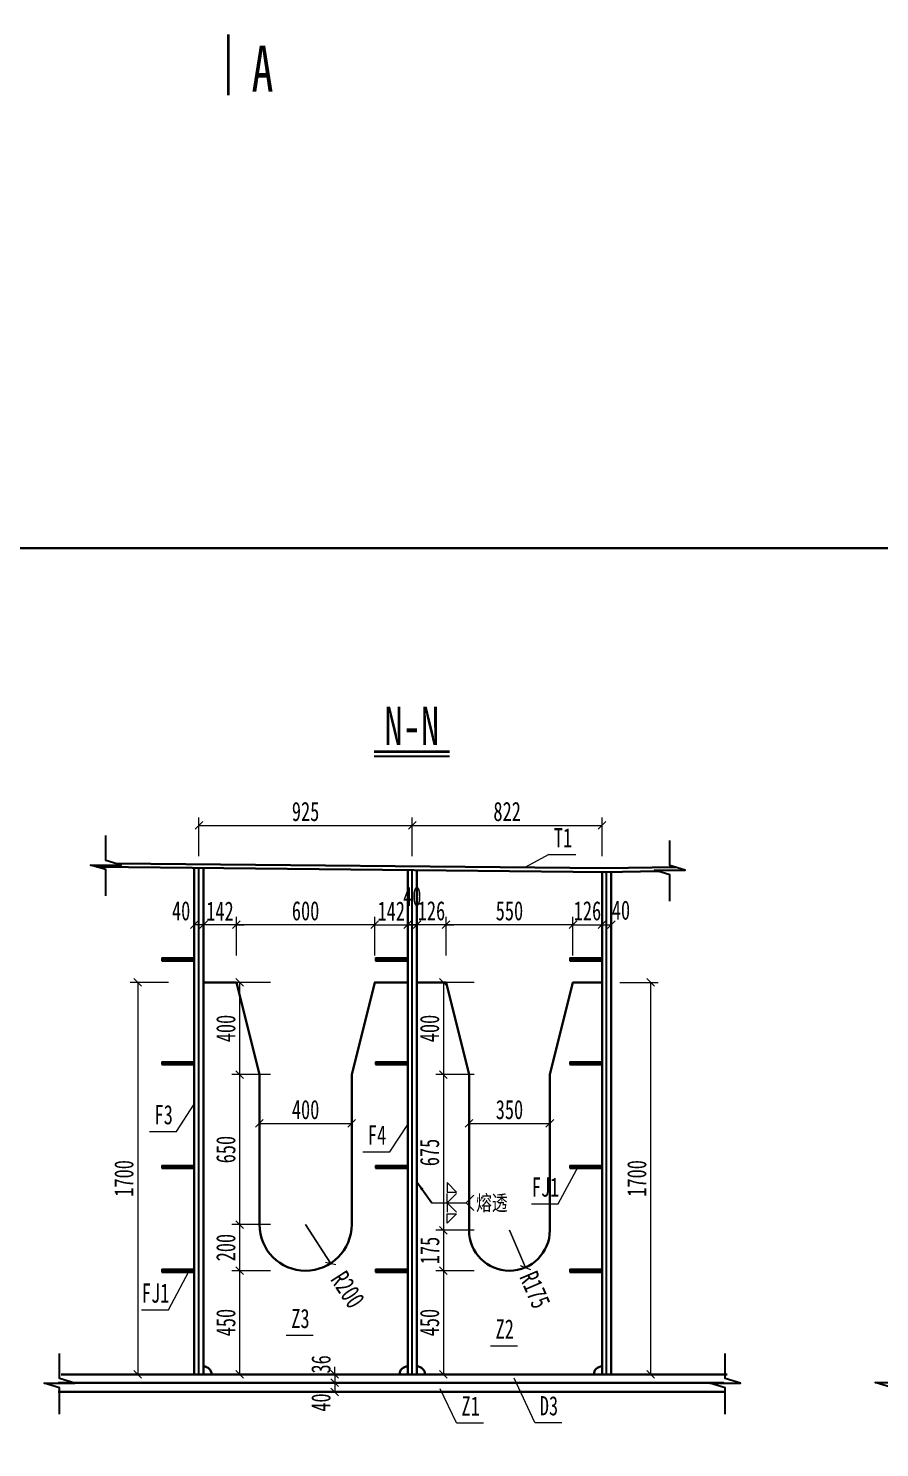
# Model space of a CAD drawing. Header units: millimetres. Extents: x -89049 to 410567, y -307459 to -100425.
# Drawn here: x 137763 to 141453, y -131571 to -125418 of the extents above; entities that cross this region are included whole.
import ezdxf
from ezdxf.enums import TextEntityAlignment as Align

# ---------------------------------------------------------------- set-up
doc = ezdxf.new("R2010")
doc.units = ezdxf.units.MM
doc.layers.get('Defpoints').update_dxf_attribs({"color": 8})
for name, color, linetype, lineweight in [('Dim', 4, 'Continuous', 15), ('文字', 7, 'Continuous', 15), ('标注线及字体', 2, 'Continuous', 15), ('桥 构造粗实', 1, 'Continuous', 30), ('粗线', 3, 'Continuous', 35), ('细实线', 4, 'Continuous', 15), ('钢板粗线', 1, 'Continuous', 25)]:
    doc.layers.add(name, color=color, linetype=linetype, lineweight=lineweight)
doc.layers.add('Text', color=4, linetype='Continuous')
doc.styles.add('111', font='', dxfattribs={"width": 0.7})
doc.styles.add('BM_Dim', font='', dxfattribs={"width": 0.85})
doc.styles.add('SMEDI', font='', dxfattribs={"width": 0.75})
doc.styles.get("Standard").update_dxf_attribs({"font": ''})
doc.styles.get('111').set_extended_font_data('仿宋_GB2312')
doc.styles.get('BM_Dim').set_extended_font_data('仿宋_GB2312')
doc.styles.get('SMEDI').set_extended_font_data('仿宋_GB2312')
doc.styles.get('Standard').set_extended_font_data('仿宋_GB2312')
doc.dimstyles.new('200', dxfattribs={"dimscale": 0, "dimtxt": 2.5, "dimasz": 1, "dimexe": 1, "dimexo": 1, "dimgap": 0.6, "dimtad": 1, "dimdec": 0, "dimdsep": 46, "dimtxsty": '111', "dimblk": 'OBLIQUE', "dimcen": 0, "dimclrd": 4, "dimclre": 4, "dimclrt": 4, "dimadec": 1, "dimazin": 2, "dimtfac": 1, "dimtdec": 0, "dimtix": 1, "dimtmove": 2, "dimatfit": 3, "dimfxl": 4, "dimfxlon": 1, "dimtolj": 1, "dimlwd": -1, "dimlwe": -1, "dimarcsym": 0})
doc.dimstyles.new('MSteel_1.0_1.0', dxfattribs={"dimtxt": 3, "dimasz": 1.2, "dimexe": 1, "dimexo": 1, "dimgap": 1, "dimtad": 3, "dimtoh": 1, "dimdec": 0, "dimzin": 0, "dimdsep": 46, "dimtxsty": 'Standard', "dimblk": 'ARCHTICK', "dimcen": 0.09, "dimclrd": 3, "dimclre": 3, "dimadec": 0, "dimazin": 0, "dimtfac": 1, "dimtdec": 4, "dimtofl": 0, "dimtmove": 0, "dimatfit": 3, "dimfxl": 1, "dimtolj": 1, "dimtzin": 0, "dimarcsym": 0})

# ---------------------------------------------------------------- blocks, each defined once
blk = doc.blocks.new('_Oblique')
at = {"color": 0, "linetype": 'ByBlock', "lineweight": -2}
blk.add_line((-0.5, -0.5), (0.5, 0.5), dxfattribs=at)
blk = doc.blocks.new('*D801')
at = {"layer": 'Defpoints', "color": 0, "transparency": 16777216}
for p in [(138654.8, -129553.9), (138237.2, -131253.9), (138760.4, -131253.9)]:
    blk.add_point(p, dxfattribs=at)
at = {"layer": '细实线', "color": 4, "transparency": 16777216}
for p, q in [((138370.5, -129553.9), (138203.9, -129553.9)), ((138237.2, -129553.9), (138237.2, -131253.9)), ((138370.5, -131253.9), (138203.9, -131253.9))]:
    blk.add_line(p, q, dxfattribs=at)
at = {"layer": '细实线', "color": 4, "transparency": 16777216, "xscale": 33.33333333333333, "yscale": 33.33333333333333, "zscale": 33.33333333333333}
for p, rotation in [((138237.2, -129553.9), 90), ((138237.2, -131253.9), 270)]:
    blk.add_blockref('_Oblique', p, dxfattribs=dict(at, rotation=rotation))
at = {"layer": '细实线', "color": 4, "transparency": 16777216, "insert": (138177.6, -130403.9), "char_height": 83.33, "attachment_point": 5, "rotation": 90, "style": '111'}
blk.add_mtext('\\A1;1700', dxfattribs=at)
blk = doc.blocks.new('*D803')
at = {"layer": 'Defpoints', "color": 0, "transparency": 16777216}
for p in [(139427.3, -128873), (138502.3, -129064.4), (139427.3, -129074)]:
    blk.add_point(p, dxfattribs=at)
at = {"layer": '细实线', "color": 4, "transparency": 16777216}
for p, q in [((138502.3, -129006.4), (138502.3, -128839.7)), ((139427.3, -129006.4), (139427.3, -128839.7)), ((138502.3, -128873), (139427.3, -128873))]:
    blk.add_line(p, q, dxfattribs=at)
at = {"layer": '细实线', "color": 4, "transparency": 16777216, "xscale": 33.33333333333333, "yscale": 33.33333333333333, "zscale": 33.33333333333333, "rotation": 180}
blk.add_blockref('_Oblique', (138502.3, -128873), dxfattribs=at)
at = {"layer": '细实线', "color": 4, "transparency": 16777216, "xscale": 33.33333333333333, "yscale": 33.33333333333333, "zscale": 33.33333333333333}
blk.add_blockref('_Oblique', (139427.3, -128873), dxfattribs=at)
at = {"layer": '细实线', "color": 4, "transparency": 16777216, "insert": (138964.8, -128813.4), "char_height": 83.33, "attachment_point": 5, "style": '111'}
blk.add_mtext('\\A1;925', dxfattribs=at)
blk = doc.blocks.new('*D804')
at = {"layer": 'Defpoints', "color": 0, "transparency": 16777216}
for p in [(140249.7, -128873), (139427.3, -129074), (140249.7, -129096.2)]:
    blk.add_point(p, dxfattribs=at)
at = {"layer": '细实线', "color": 4, "transparency": 16777216}
for p, q in [((139427.3, -129006.4), (139427.3, -128839.7)), ((140249.7, -129006.4), (140249.7, -128839.7)), ((139427.3, -128873), (140249.7, -128873))]:
    blk.add_line(p, q, dxfattribs=at)
at = {"layer": '细实线', "color": 4, "transparency": 16777216, "xscale": 33.33333333333333, "yscale": 33.33333333333333, "zscale": 33.33333333333333, "rotation": 180}
blk.add_blockref('_Oblique', (139427.3, -128873), dxfattribs=at)
at = {"layer": '细实线', "color": 4, "transparency": 16777216, "xscale": 33.33333333333333, "yscale": 33.33333333333333, "zscale": 33.33333333333333}
blk.add_blockref('_Oblique', (140249.7, -128873), dxfattribs=at)
at = {"layer": '细实线', "color": 4, "transparency": 16777216, "insert": (139838.5, -128813.4), "char_height": 83.33, "attachment_point": 5, "style": '111'}
blk.add_mtext('\\A1;822', dxfattribs=at)
blk = doc.blocks.new('*D807')
at = {"layer": 'Defpoints', "color": 0, "transparency": 16777216}
for p in [(138522.3, -129303.7), (138522.3, -129553.9), (138664.8, -129553.9)]:
    blk.add_point(p, dxfattribs=at)
at = {"layer": '细实线', "color": 4, "transparency": 16777216}
for p, q in [((138522.3, -129437), (138522.3, -129270.3)), ((138664.8, -129437), (138664.8, -129270.3)), ((138522.3, -129303.7), (138489, -129303.7)), ((138664.8, -129303.7), (138522.3, -129303.7)), ((138664.8, -129303.7), (138698.1, -129303.7))]:
    blk.add_line(p, q, dxfattribs=at)
at = {"layer": '细实线', "color": 4, "transparency": 16777216, "xscale": 33.33333333333333, "yscale": 33.33333333333333, "zscale": 33.33333333333333}
blk.add_blockref('_Oblique', (138522.3, -129303.7), dxfattribs=at)
at = {"layer": '细实线', "color": 4, "transparency": 16777216, "xscale": 33.33333333333333, "yscale": 33.33333333333333, "zscale": 33.33333333333333, "rotation": 180}
blk.add_blockref('_Oblique', (138664.8, -129303.7), dxfattribs=at)
at = {"layer": '细实线', "color": 4, "transparency": 16777216, "insert": (138593.6, -129244.9), "char_height": 83.33, "attachment_point": 5, "style": '111'}
blk.add_mtext('\\A1;142', dxfattribs=at)
blk = doc.blocks.new('*D808')
at = {"layer": 'Defpoints', "color": 0, "transparency": 16777216}
for p in [(138482.3, -129303.7), (138482.3, -129553.9), (138522.3, -129553.9)]:
    blk.add_point(p, dxfattribs=at)
at = {"layer": '细实线', "color": 4, "transparency": 16777216}
for p, q in [((138482.3, -129437), (138482.3, -129270.3)), ((138522.3, -129437), (138522.3, -129270.3)), ((138522.3, -129303.7), (138482.3, -129303.7))]:
    blk.add_line(p, q, dxfattribs=at)
at = {"layer": '细实线', "color": 4, "transparency": 16777216, "xscale": 33.33333333333333, "yscale": 33.33333333333333, "zscale": 33.33333333333333, "rotation": 180}
blk.add_blockref('_Oblique', (138482.3, -129303.7), dxfattribs=at)
at = {"layer": '细实线', "color": 4, "transparency": 16777216, "xscale": 33.33333333333333, "yscale": 33.33333333333333, "zscale": 33.33333333333333}
blk.add_blockref('_Oblique', (138522.3, -129303.7), dxfattribs=at)
at = {"layer": '细实线', "color": 4, "transparency": 16777216, "insert": (138425.3, -129244), "char_height": 83.33, "attachment_point": 5, "style": '111'}
blk.add_mtext('\\A1;40', dxfattribs=at)
blk = doc.blocks.new('*D809')
at = {"layer": 'Defpoints', "color": 0, "transparency": 16777216}
for p in [(138664.8, -129303.7), (138664.8, -129553.9), (139264.8, -129553.9)]:
    blk.add_point(p, dxfattribs=at)
at = {"layer": '细实线', "color": 4, "transparency": 16777216}
for p, q in [((138664.8, -129437), (138664.8, -129270.3)), ((139264.8, -129437), (139264.8, -129270.3)), ((139264.8, -129303.7), (138664.8, -129303.7))]:
    blk.add_line(p, q, dxfattribs=at)
at = {"layer": '细实线', "color": 4, "transparency": 16777216, "xscale": 33.33333333333333, "yscale": 33.33333333333333, "zscale": 33.33333333333333, "rotation": 180}
blk.add_blockref('_Oblique', (138664.8, -129303.7), dxfattribs=at)
at = {"layer": '细实线', "color": 4, "transparency": 16777216, "xscale": 33.33333333333333, "yscale": 33.33333333333333, "zscale": 33.33333333333333}
blk.add_blockref('_Oblique', (139264.8, -129303.7), dxfattribs=at)
at = {"layer": '细实线', "color": 4, "transparency": 16777216, "insert": (138964.8, -129244), "char_height": 83.33, "attachment_point": 5, "style": '111'}
blk.add_mtext('\\A1;600', dxfattribs=at)
blk = doc.blocks.new('*D810')
at = {"layer": 'Defpoints', "color": 0, "transparency": 16777216}
for p in [(139407.3, -129303.7), (139264.8, -129553.9), (139407.3, -129553.9)]:
    blk.add_point(p, dxfattribs=at)
at = {"layer": '细实线', "color": 4, "transparency": 16777216}
for p, q in [((139264.8, -129437), (139264.8, -129270.3)), ((139407.3, -129437), (139407.3, -129270.3)), ((139264.8, -129303.7), (139231.5, -129303.7)), ((139264.8, -129303.7), (139407.3, -129303.7)), ((139407.3, -129303.7), (139440.6, -129303.7))]:
    blk.add_line(p, q, dxfattribs=at)
at = {"layer": '细实线', "color": 4, "transparency": 16777216, "xscale": 33.33333333333333, "yscale": 33.33333333333333, "zscale": 33.33333333333333}
blk.add_blockref('_Oblique', (139264.8, -129303.7), dxfattribs=at)
at = {"layer": '细实线', "color": 4, "transparency": 16777216, "xscale": 33.33333333333333, "yscale": 33.33333333333333, "zscale": 33.33333333333333, "rotation": 180}
blk.add_blockref('_Oblique', (139407.3, -129303.7), dxfattribs=at)
at = {"layer": '细实线', "color": 4, "transparency": 16777216, "insert": (139336, -129244.9), "char_height": 83.33, "attachment_point": 5, "style": '111'}
blk.add_mtext('\\A1;142', dxfattribs=at)
blk = doc.blocks.new('*D811')
at = {"layer": 'Defpoints', "color": 0, "transparency": 16777216}
for p in [(139447.3, -129303.7), (139407.3, -129553.9), (139447.3, -129553.9)]:
    blk.add_point(p, dxfattribs=at)
at = {"layer": '细实线', "color": 4, "transparency": 16777216}
for p, q in [((139407.3, -129437), (139407.3, -129270.3)), ((139447.3, -129437), (139447.3, -129270.3)), ((139407.3, -129303.7), (139447.3, -129303.7))]:
    blk.add_line(p, q, dxfattribs=at)
at = {"layer": '细实线', "color": 4, "transparency": 16777216, "xscale": 33.33333333333333, "yscale": 33.33333333333333, "zscale": 33.33333333333333, "rotation": 180}
blk.add_blockref('_Oblique', (139407.3, -129303.7), dxfattribs=at)
at = {"layer": '细实线', "color": 4, "transparency": 16777216, "xscale": 33.33333333333333, "yscale": 33.33333333333333, "zscale": 33.33333333333333}
blk.add_blockref('_Oblique', (139447.3, -129303.7), dxfattribs=at)
at = {"layer": '细实线', "color": 4, "transparency": 16777216, "insert": (139427.3, -129181.3), "char_height": 83.33, "attachment_point": 5, "style": '111'}
blk.add_mtext('\\A1;40', dxfattribs=at)
blk = doc.blocks.new('*D812')
at = {"layer": 'Defpoints', "color": 0, "transparency": 16777216}
for p in [(139164.8, -130165.6), (138764.8, -130270.1), (139164.8, -130270.1)]:
    blk.add_point(p, dxfattribs=at)
at = {"layer": '细实线', "color": 4, "transparency": 16777216}
for p, q in [((138764.8, -130236.7), (138764.8, -130132.3)), ((139164.8, -130236.7), (139164.8, -130132.3)), ((138764.8, -130165.6), (139164.8, -130165.6))]:
    blk.add_line(p, q, dxfattribs=at)
at = {"layer": '细实线', "color": 4, "transparency": 16777216, "xscale": 33.33333333333333, "yscale": 33.33333333333333, "zscale": 33.33333333333333, "rotation": 180}
blk.add_blockref('_Oblique', (138764.8, -130165.6), dxfattribs=at)
at = {"layer": '细实线', "color": 4, "transparency": 16777216, "xscale": 33.33333333333333, "yscale": 33.33333333333333, "zscale": 33.33333333333333}
blk.add_blockref('_Oblique', (139164.8, -130165.6), dxfattribs=at)
at = {"layer": '细实线', "color": 4, "transparency": 16777216, "insert": (138964.8, -130106), "char_height": 83.33, "attachment_point": 5, "style": '111'}
blk.add_mtext('\\A1;400', dxfattribs=at)
blk = doc.blocks.new('*D813')
at = {"layer": 'Defpoints', "color": 0, "transparency": 16777216}
for p in [(138964.8, -130603.9), (139073.5, -130771.7)]:
    blk.add_point(p, dxfattribs=at)
at = {"layer": '细实线', "color": 4, "transparency": 16777216}
for p, q in [((139073.5, -130771.7), (138964.8, -130603.9)), ((138964.8, -130603.9), (139073.5, -130771.7))]:
    blk.add_line(p, q, dxfattribs=at)
at = {"layer": '细实线', "color": 4, "transparency": 16777216, "xscale": 33.33333333333333, "yscale": 33.33333333333333, "zscale": 33.33333333333333, "rotation": 302.9232702609214}
blk.add_blockref('_Oblique', (139073.5, -130771.7), dxfattribs=at)
at = {"layer": '细实线', "color": 4, "transparency": 16777216, "insert": (139147.6, -130886.2), "char_height": 83.33, "attachment_point": 5, "rotation": 302.92327, "style": '111'}
blk.add_mtext('\\A1;R200', dxfattribs=at)
blk = doc.blocks.new('*D814')
at = {"layer": 'Defpoints', "color": 0, "transparency": 16777216}
for p in [(139447.3, -129303.7), (139447.3, -129553.9), (139573.5, -129553.9)]:
    blk.add_point(p, dxfattribs=at)
at = {"layer": '细实线', "color": 4, "transparency": 16777216}
for p, q in [((139447.3, -129437), (139447.3, -129270.3)), ((139573.5, -129437), (139573.5, -129270.3)), ((139447.3, -129303.7), (139414, -129303.7)), ((139573.5, -129303.7), (139447.3, -129303.7)), ((139573.5, -129303.7), (139606.8, -129303.7))]:
    blk.add_line(p, q, dxfattribs=at)
at = {"layer": '细实线', "color": 4, "transparency": 16777216, "xscale": 33.33333333333333, "yscale": 33.33333333333333, "zscale": 33.33333333333333}
blk.add_blockref('_Oblique', (139447.3, -129303.7), dxfattribs=at)
at = {"layer": '细实线', "color": 4, "transparency": 16777216, "xscale": 33.33333333333333, "yscale": 33.33333333333333, "zscale": 33.33333333333333, "rotation": 180}
blk.add_blockref('_Oblique', (139573.5, -129303.7), dxfattribs=at)
at = {"layer": '细实线', "color": 4, "transparency": 16777216, "insert": (139510.4, -129244), "char_height": 83.33, "attachment_point": 5, "style": '111'}
blk.add_mtext('\\A1;126', dxfattribs=at)
blk = doc.blocks.new('*D815')
at = {"layer": 'Defpoints', "color": 0, "transparency": 16777216}
for p in [(139573.5, -129303.7), (139573.5, -129553.9), (140123.5, -129553.9)]:
    blk.add_point(p, dxfattribs=at)
at = {"layer": '细实线', "color": 4, "transparency": 16777216}
for p, q in [((139573.5, -129437), (139573.5, -129270.3)), ((140123.5, -129437), (140123.5, -129270.3)), ((140123.5, -129303.7), (139573.5, -129303.7))]:
    blk.add_line(p, q, dxfattribs=at)
at = {"layer": '细实线', "color": 4, "transparency": 16777216, "xscale": 33.33333333333333, "yscale": 33.33333333333333, "zscale": 33.33333333333333, "rotation": 180}
blk.add_blockref('_Oblique', (139573.5, -129303.7), dxfattribs=at)
at = {"layer": '细实线', "color": 4, "transparency": 16777216, "xscale": 33.33333333333333, "yscale": 33.33333333333333, "zscale": 33.33333333333333}
blk.add_blockref('_Oblique', (140123.5, -129303.7), dxfattribs=at)
at = {"layer": '细实线', "color": 4, "transparency": 16777216, "insert": (139848.5, -129244), "char_height": 83.33, "attachment_point": 5, "style": '111'}
blk.add_mtext('\\A1;550', dxfattribs=at)
blk = doc.blocks.new('*D816')
at = {"layer": 'Defpoints', "color": 0, "transparency": 16777216}
for p in [(140249.7, -129303.7), (140123.5, -129553.9), (140249.7, -129553.9)]:
    blk.add_point(p, dxfattribs=at)
at = {"layer": '细实线', "color": 4, "transparency": 16777216}
for p, q in [((140123.5, -129437), (140123.5, -129270.3)), ((140249.7, -129437), (140249.7, -129270.3)), ((140123.5, -129303.7), (140090.2, -129303.7)), ((140123.5, -129303.7), (140249.7, -129303.7)), ((140249.7, -129303.7), (140283.1, -129303.7))]:
    blk.add_line(p, q, dxfattribs=at)
at = {"layer": '细实线', "color": 4, "transparency": 16777216, "xscale": 33.33333333333333, "yscale": 33.33333333333333, "zscale": 33.33333333333333}
blk.add_blockref('_Oblique', (140123.5, -129303.7), dxfattribs=at)
at = {"layer": '细实线', "color": 4, "transparency": 16777216, "xscale": 33.33333333333333, "yscale": 33.33333333333333, "zscale": 33.33333333333333, "rotation": 180}
blk.add_blockref('_Oblique', (140249.7, -129303.7), dxfattribs=at)
at = {"layer": '细实线', "color": 4, "transparency": 16777216, "insert": (140186.6, -129244), "char_height": 83.33, "attachment_point": 5, "style": '111'}
blk.add_mtext('\\A1;126', dxfattribs=at)
blk = doc.blocks.new('*D817')
at = {"layer": 'Defpoints', "color": 0, "transparency": 16777216}
for p in [(140289.7, -129303.7), (140249.7, -129553.9), (140289.7, -129553.9)]:
    blk.add_point(p, dxfattribs=at)
at = {"layer": '细实线', "color": 4, "transparency": 16777216}
for p, q in [((140249.7, -129437), (140249.7, -129270.3)), ((140289.7, -129437), (140289.7, -129270.3)), ((140249.7, -129303.7), (140289.7, -129303.7))]:
    blk.add_line(p, q, dxfattribs=at)
at = {"layer": '细实线', "color": 4, "transparency": 16777216, "xscale": 33.33333333333333, "yscale": 33.33333333333333, "zscale": 33.33333333333333, "rotation": 180}
blk.add_blockref('_Oblique', (140249.7, -129303.7), dxfattribs=at)
at = {"layer": '细实线', "color": 4, "transparency": 16777216, "xscale": 33.33333333333333, "yscale": 33.33333333333333, "zscale": 33.33333333333333}
blk.add_blockref('_Oblique', (140289.7, -129303.7), dxfattribs=at)
at = {"layer": '细实线', "color": 4, "transparency": 16777216, "insert": (140331.8, -129241.2), "char_height": 83.33, "attachment_point": 5, "style": '111'}
blk.add_mtext('\\A1;40', dxfattribs=at)
blk = doc.blocks.new('*D818')
at = {"layer": 'Defpoints', "color": 0, "transparency": 16777216}
for p in [(139941.5, -129553.9), (139562.2, -129953.9), (140041.5, -129953.9)]:
    blk.add_point(p, dxfattribs=at)
at = {"layer": '细实线', "color": 4, "transparency": 16777216}
for p, q in [((139695.5, -129553.9), (139528.8, -129553.9)), ((139562.2, -129553.9), (139562.2, -129953.9)), ((139695.5, -129953.9), (139528.8, -129953.9))]:
    blk.add_line(p, q, dxfattribs=at)
at = {"layer": '细实线', "color": 4, "transparency": 16777216, "xscale": 33.33333333333333, "yscale": 33.33333333333333, "zscale": 33.33333333333333}
for p, rotation in [((139562.2, -129553.9), 90), ((139562.2, -129953.9), 270)]:
    blk.add_blockref('_Oblique', p, dxfattribs=dict(at, rotation=rotation))
at = {"layer": '细实线', "color": 4, "transparency": 16777216, "insert": (139502.5, -129753.9), "char_height": 83.33, "attachment_point": 5, "rotation": 90, "style": '111'}
blk.add_mtext('\\A1;400', dxfattribs=at)
blk = doc.blocks.new('*D819')
at = {"layer": 'Defpoints', "color": 0, "transparency": 16777216}
for p in [(140041.5, -129953.9), (139562.2, -130628.9), (139838.5, -130628.9)]:
    blk.add_point(p, dxfattribs=at)
at = {"layer": '细实线', "color": 4, "transparency": 16777216}
for p, q in [((139695.5, -129953.9), (139528.8, -129953.9)), ((139562.2, -129953.9), (139562.2, -130628.9)), ((139695.5, -130628.9), (139528.8, -130628.9))]:
    blk.add_line(p, q, dxfattribs=at)
at = {"layer": '细实线', "color": 4, "transparency": 16777216, "xscale": 33.33333333333333, "yscale": 33.33333333333333, "zscale": 33.33333333333333}
for p, rotation in [((139562.2, -129953.9), 90), ((139562.2, -130628.9), 270)]:
    blk.add_blockref('_Oblique', p, dxfattribs=dict(at, rotation=rotation))
at = {"layer": '细实线', "color": 4, "transparency": 16777216, "insert": (139502.5, -130291.4), "char_height": 83.33, "attachment_point": 5, "rotation": 90, "style": '111'}
blk.add_mtext('\\A1;675', dxfattribs=at)
blk = doc.blocks.new('*D820')
at = {"layer": 'Defpoints', "color": 0, "transparency": 16777216}
for p in [(139838.5, -130628.9), (139562.2, -130803.9), (140191.5, -130803.9)]:
    blk.add_point(p, dxfattribs=at)
at = {"layer": '细实线', "color": 4, "transparency": 16777216}
for p, q in [((139695.5, -130628.9), (139528.8, -130628.9)), ((139562.2, -130628.9), (139562.2, -130803.9)), ((139695.5, -130803.9), (139528.8, -130803.9))]:
    blk.add_line(p, q, dxfattribs=at)
at = {"layer": '细实线', "color": 4, "transparency": 16777216, "xscale": 33.33333333333333, "yscale": 33.33333333333333, "zscale": 33.33333333333333}
for p, rotation in [((139562.2, -130628.9), 90), ((139562.2, -130803.9), 270)]:
    blk.add_blockref('_Oblique', p, dxfattribs=dict(at, rotation=rotation))
at = {"layer": '细实线', "color": 4, "transparency": 16777216, "insert": (139503.4, -130716.4), "char_height": 83.33, "attachment_point": 5, "rotation": 90, "style": '111'}
blk.add_mtext('\\A1;175', dxfattribs=at)
blk = doc.blocks.new('*D821')
at = {"layer": 'Defpoints', "color": 0, "transparency": 16777216}
for p in [(140191.5, -130803.9), (139562.2, -131253.9), (140191.5, -131253.9)]:
    blk.add_point(p, dxfattribs=at)
at = {"layer": '细实线', "color": 4, "transparency": 16777216}
for p, q in [((139695.5, -130803.9), (139528.8, -130803.9)), ((139562.2, -130803.9), (139562.2, -131253.9)), ((139695.5, -131253.9), (139528.8, -131253.9))]:
    blk.add_line(p, q, dxfattribs=at)
at = {"layer": '细实线', "color": 4, "transparency": 16777216, "xscale": 33.33333333333333, "yscale": 33.33333333333333, "zscale": 33.33333333333333}
for p, rotation in [((139562.2, -130803.9), 90), ((139562.2, -131253.9), 270)]:
    blk.add_blockref('_Oblique', p, dxfattribs=dict(at, rotation=rotation))
at = {"layer": '细实线', "color": 4, "transparency": 16777216, "insert": (139502.5, -131028.9), "char_height": 83.33, "attachment_point": 5, "rotation": 90, "style": '111'}
blk.add_mtext('\\A1;450', dxfattribs=at)
blk = doc.blocks.new('*D822')
at = {"layer": 'Defpoints', "color": 0, "transparency": 16777216}
for p in [(140088.5, -129553.9), (139983.5, -131253.9), (140460.3, -131253.9)]:
    blk.add_point(p, dxfattribs=at)
at = {"layer": '细实线', "color": 4, "transparency": 16777216}
for p, q in [((140327, -129553.9), (140493.7, -129553.9)), ((140460.3, -129553.9), (140460.3, -131253.9)), ((140327, -131253.9), (140493.7, -131253.9))]:
    blk.add_line(p, q, dxfattribs=at)
at = {"layer": '细实线', "color": 4, "transparency": 16777216, "xscale": 33.33333333333333, "yscale": 33.33333333333333, "zscale": 33.33333333333333}
for p, rotation in [((140460.3, -129553.9), 90), ((140460.3, -131253.9), 270)]:
    blk.add_blockref('_Oblique', p, dxfattribs=dict(at, rotation=rotation))
at = {"layer": '细实线', "color": 4, "transparency": 16777216, "insert": (140400.7, -130403.9), "char_height": 83.33, "attachment_point": 5, "rotation": 90, "style": '111'}
blk.add_mtext('\\A1;1700', dxfattribs=at)
blk = doc.blocks.new('14-160加劲 无过焊孔')
at = {"layer": 'Defpoints'}
blk.add_line((38609.4, 32076.7), (38609.4, 32216.7), dxfattribs=at)
at = {"layer": '钢板粗线', "color": 7}
for p, q in [((38603.4, 32076.7), (38603.4, 32216.7)), ((38603.4, 32216.7), (38615.4, 32216.7)), ((38615.4, 32076.7), (38615.4, 32216.7)), ((38603.4, 32076.7), (38615.4, 32076.7))]:
    blk.add_line(p, q, dxfattribs=at)
blk = doc.blocks.new('*D838')
at = {"layer": 'Defpoints', "color": 0, "transparency": 16777216}
for p in [(138924.9, -129553.9), (138678.9, -129953.9), (138925.2, -129953.9)]:
    blk.add_point(p, dxfattribs=at)
at = {"layer": '细实线', "color": 4, "transparency": 16777216}
for p, q in [((138812.3, -129553.9), (138645.6, -129553.9)), ((138678.9, -129553.9), (138678.9, -129953.9)), ((138812.3, -129953.9), (138645.6, -129953.9))]:
    blk.add_line(p, q, dxfattribs=at)
at = {"layer": '细实线', "color": 4, "transparency": 16777216, "xscale": 33.33333333333333, "yscale": 33.33333333333333, "zscale": 33.33333333333333}
for p, rotation in [((138678.9, -129553.9), 90), ((138678.9, -129953.9), 270)]:
    blk.add_blockref('_Oblique', p, dxfattribs=dict(at, rotation=rotation))
at = {"layer": '细实线', "color": 4, "transparency": 16777216, "insert": (138619.3, -129753.9), "char_height": 83.33, "attachment_point": 5, "rotation": 90, "style": '111'}
blk.add_mtext('\\A1;400', dxfattribs=at)
blk = doc.blocks.new('*D839')
at = {"layer": 'Defpoints', "color": 0, "transparency": 16777216}
for p in [(138774.1, -129953.9), (138678.9, -130603.9), (138924.1, -130603.9)]:
    blk.add_point(p, dxfattribs=at)
at = {"layer": '细实线', "color": 4, "transparency": 16777216}
for p, q in [((138740.7, -129953.9), (138645.6, -129953.9)), ((138678.9, -129953.9), (138678.9, -130603.9)), ((138812.3, -130603.9), (138645.6, -130603.9))]:
    blk.add_line(p, q, dxfattribs=at)
at = {"layer": '细实线', "color": 4, "transparency": 16777216, "xscale": 33.33333333333333, "yscale": 33.33333333333333, "zscale": 33.33333333333333}
for p, rotation in [((138678.9, -129953.9), 90), ((138678.9, -130603.9), 270)]:
    blk.add_blockref('_Oblique', p, dxfattribs=dict(at, rotation=rotation))
at = {"layer": '细实线', "color": 4, "transparency": 16777216, "insert": (138619.3, -130278.9), "char_height": 83.33, "attachment_point": 5, "rotation": 90, "style": '111'}
blk.add_mtext('\\A1;650', dxfattribs=at)
blk = doc.blocks.new('*D840')
at = {"layer": 'Defpoints', "color": 0, "transparency": 16777216}
for p in [(138924.1, -130603.9), (138678.9, -130803.9), (138924.1, -130803.9)]:
    blk.add_point(p, dxfattribs=at)
at = {"layer": '细实线', "color": 4, "transparency": 16777216}
for p, q in [((138812.3, -130603.9), (138645.6, -130603.9)), ((138678.9, -130603.9), (138678.9, -130803.9)), ((138812.3, -130803.9), (138645.6, -130803.9))]:
    blk.add_line(p, q, dxfattribs=at)
at = {"layer": '细实线', "color": 4, "transparency": 16777216, "xscale": 33.33333333333333, "yscale": 33.33333333333333, "zscale": 33.33333333333333}
for p, rotation in [((138678.9, -130603.9), 90), ((138678.9, -130803.9), 270)]:
    blk.add_blockref('_Oblique', p, dxfattribs=dict(at, rotation=rotation))
at = {"layer": '细实线', "color": 4, "transparency": 16777216, "insert": (138619.3, -130703.9), "char_height": 83.33, "attachment_point": 5, "rotation": 90, "style": '111'}
blk.add_mtext('\\A1;200', dxfattribs=at)
blk = doc.blocks.new('*D841')
at = {"layer": 'Defpoints', "color": 0, "transparency": 16777216}
for p in [(138924.1, -130803.9), (138678.9, -131253.9), (138924.1, -131253.9)]:
    blk.add_point(p, dxfattribs=at)
at = {"layer": '细实线', "color": 4, "transparency": 16777216}
for p, q in [((138812.3, -130803.9), (138645.6, -130803.9)), ((138678.9, -130803.9), (138678.9, -131253.9)), ((138812.3, -131253.9), (138645.6, -131253.9))]:
    blk.add_line(p, q, dxfattribs=at)
at = {"layer": '细实线', "color": 4, "transparency": 16777216, "xscale": 33.33333333333333, "yscale": 33.33333333333333, "zscale": 33.33333333333333}
for p, rotation in [((138678.9, -130803.9), 90), ((138678.9, -131253.9), 270)]:
    blk.add_blockref('_Oblique', p, dxfattribs=dict(at, rotation=rotation))
at = {"layer": '细实线', "color": 4, "transparency": 16777216, "insert": (138619.3, -131028.9), "char_height": 83.33, "attachment_point": 5, "rotation": 90, "style": '111'}
blk.add_mtext('\\A1;450', dxfattribs=at)
blk = doc.blocks.new('*D903')
at = {"layer": 'Defpoints', "color": 0, "transparency": 16777216}
for p in [(140023.5, -130165.6), (139673.5, -130270.1), (140023.5, -130270.1)]:
    blk.add_point(p, dxfattribs=at)
at = {"layer": '细实线', "color": 4, "transparency": 16777216}
for p, q in [((139673.5, -130236.7), (139673.5, -130132.3)), ((140023.5, -130236.7), (140023.5, -130132.3)), ((139673.5, -130165.6), (140023.5, -130165.6))]:
    blk.add_line(p, q, dxfattribs=at)
at = {"layer": '细实线', "color": 4, "transparency": 16777216, "xscale": 33.33333333333333, "yscale": 33.33333333333333, "zscale": 33.33333333333333, "rotation": 180}
blk.add_blockref('_Oblique', (139673.5, -130165.6), dxfattribs=at)
at = {"layer": '细实线', "color": 4, "transparency": 16777216, "xscale": 33.33333333333333, "yscale": 33.33333333333333, "zscale": 33.33333333333333}
blk.add_blockref('_Oblique', (140023.5, -130165.6), dxfattribs=at)
at = {"layer": '细实线', "color": 4, "transparency": 16777216, "insert": (139848.5, -130106), "char_height": 83.33, "attachment_point": 5, "style": '111'}
blk.add_mtext('\\A1;350', dxfattribs=at)
blk = doc.blocks.new('*D904')
at = {"layer": 'Defpoints', "color": 0, "transparency": 16777216}
for p in [(139848.5, -130628.9), (139917.4, -130789.7)]:
    blk.add_point(p, dxfattribs=at)
at = {"layer": '细实线', "color": 4, "transparency": 16777216}
for p, q in [((139917.4, -130789.7), (139848.5, -130628.9)), ((139848.5, -130628.9), (139917.4, -130789.7))]:
    blk.add_line(p, q, dxfattribs=at)
at = {"layer": '细实线', "color": 4, "transparency": 16777216, "xscale": 33.33333333333333, "yscale": 33.33333333333333, "zscale": 33.33333333333333, "rotation": 293.1771719666156}
blk.add_blockref('_Oblique', (139917.4, -130789.7), dxfattribs=at)
at = {"layer": '细实线', "color": 4, "transparency": 16777216, "insert": (139959.1, -130887.2), "char_height": 83.33, "attachment_point": 5, "rotation": 293.17717, "style": '111'}
blk.add_mtext('\\A1;R175', dxfattribs=at)
blk = doc.blocks.new('*D1178')
at = {"layer": 'Defpoints', "color": 0, "transparency": 16777216}
for p in [(139136.2, -131253.9), (139091.4, -131289.9), (139136.2, -131289.9)]:
    blk.add_point(p, dxfattribs=at)
at = {"layer": '细实线', "color": 4, "transparency": 16777216}
for p, q in [((139102.9, -131253.9), (139058, -131253.9)), ((139091.4, -131253.9), (139091.4, -131220.5)), ((139091.4, -131253.9), (139091.4, -131289.9)), ((139102.9, -131289.9), (139058, -131289.9)), ((139091.4, -131289.9), (139091.4, -131323.2))]:
    blk.add_line(p, q, dxfattribs=at)
at = {"layer": '细实线', "color": 4, "transparency": 16777216, "xscale": 33.33333333333333, "yscale": 33.33333333333333, "zscale": 33.33333333333333}
for p, rotation in [((139091.4, -131253.9), 270), ((139091.4, -131289.9), 90)]:
    blk.add_blockref('_Oblique', p, dxfattribs=dict(at, rotation=rotation))
at = {"layer": '细实线', "color": 4, "transparency": 16777216, "insert": (139031.7, -131210.1), "char_height": 83.33, "attachment_point": 5, "rotation": 90, "style": '111'}
blk.add_mtext('\\A1;36', dxfattribs=at)
blk = doc.blocks.new('*D1179')
at = {"layer": 'Defpoints', "color": 0, "transparency": 16777216}
for p in [(139136.2, -131289.9), (139091.4, -131329.9), (139136.2, -131329.9)]:
    blk.add_point(p, dxfattribs=at)
at = {"layer": '细实线', "color": 4, "transparency": 16777216}
for p, q in [((139102.9, -131289.9), (139058, -131289.9)), ((139091.4, -131289.9), (139091.4, -131329.9)), ((139102.9, -131329.9), (139058, -131329.9))]:
    blk.add_line(p, q, dxfattribs=at)
at = {"layer": '细实线', "color": 4, "transparency": 16777216, "xscale": 33.33333333333333, "yscale": 33.33333333333333, "zscale": 33.33333333333333}
for p, rotation in [((139091.4, -131289.9), 90), ((139091.4, -131329.9), 270)]:
    blk.add_blockref('_Oblique', p, dxfattribs=dict(at, rotation=rotation))
at = {"layer": '细实线', "color": 4, "transparency": 16777216, "insert": (139031.7, -131375.7), "char_height": 83.33, "attachment_point": 5, "rotation": 90, "style": '111'}
blk.add_mtext('\\A1;40', dxfattribs=at)
blk = doc.blocks.new('全融透1')
at = {"layer": 'Dim'}
blk.add_line((0, 0), (4.48, 0), dxfattribs=at)
for points in [[(2, 2.65), (2, 1.41), (3.23, 1.41)], [(2, -2.65), (2, -1.41), (3.23, -1.41)]]:
    blk.add_lwpolyline(points, close=True, dxfattribs=at)
for points in [[(3.23, 1.21), (2, 0), (2, 1.21)], [(3.23, -1.21), (2, 0), (2, -1.21)], [(5.48, 1), (4.48, 0), (5.48, -1)]]:
    blk.add_lwpolyline(points, dxfattribs=at)
at = {"layer": 'Text', "style": 'SMEDI', "width": 0.75}
blk.add_text('熔透', height=2, dxfattribs=at).set_placement((5.77, 0), align=Align.MIDDLE_LEFT)
blk = doc.blocks.new('_ArchTick')
at = {"color": 0, "linetype": 'ByBlock', "const_width": 0.15}
blk.add_lwpolyline([(-0.5, -0.5), (0.5, 0.5)], dxfattribs=at)

msp = doc.modelspace()

# ---------------------------------------------------------------- linework, layer by layer
at = {"color": 4}
msp.add_line((139261.9, -128573.2), (139588.7, -128573.2), dxfattribs=at)
at = {"color": 6, "const_width": 12}
msp.add_lwpolyline([(139261.9, -128553.2), (139588.7, -128553.2)], dxfattribs=at)
at = {"color": 4}
for points in [[(138099.5, -129179.1), (138099.5, -129065.1), (138032.8, -129045.1), (138166.1, -129045.1), (138099.5, -129025.1), (138099.5, -128998.5), (138099.5, -128916.4)], [(140543.9, -129201.2), (140543.9, -129087.2), (140477.2, -129067.2), (140610.6, -129067.2), (140543.9, -129047.2), (140543.9, -129020.5), (140543.9, -128938.5)], [(137897.8, -131425.4), (137897.8, -131311.5), (137831.2, -131291.5), (137964.5, -131291.5), (137897.8, -131271.5), (137897.8, -131244.8), (137897.8, -131162.8)], [(140783.5, -131425.4), (140783.5, -131311.5), (140716.8, -131291.5), (140850.2, -131291.5), (140783.5, -131271.5), (140783.5, -131244.8), (140783.5, -131162.8)], [(141500.5, -131423.1), (141500.5, -131309.1), (141433.8, -131289.1), (141567.2, -131289.1), (141500.5, -131269.1), (141500.5, -131242.4), (141500.5, -131160.4)]]:
    msp.add_lwpolyline(points, dxfattribs=at)
at = {"layer": 'Defpoints'}
for points in [[(124566.6, -113054.1), (146566.6, -113054.1), (146566.6, -127671.3), (124566.6, -127671.3)], [(134191.6, -127671.3), (147024.9, -127671.3), (147024.9, -136193.4), (134191.6, -136193.4)]]:
    msp.add_lwpolyline(points, close=True, dxfattribs=at)
at = {"layer": 'Defpoints', "color": 8}
for points in [[(138502.3, -131253.9), (138502.3, -129057.9)], [(139427.3, -131253.9), (139427.3, -129067)], [(140269.7, -131253.9), (140269.7, -129075.2)]]:
    msp.add_lwpolyline(points, dxfattribs=at)
at = {"layer": '桥 构造粗实'}
for p, q in [((138482.3, -129057.7), (138482.3, -131253.9)), ((138522.3, -129058.1), (138522.3, -131253.9)), ((139407.3, -129066.8), (139407.3, -131253.9)), ((139447.3, -129067.2), (139447.3, -131253.9)), ((140249.7, -129075), (140249.7, -131253.9)), ((140289.7, -129075.2), (140289.7, -131253.9)), ((140791.5, -131253.9), (137905.8, -131253.9)), ((140778.2, -131289.9), (137892.5, -131289.9)), ((140778.2, -131329.9), (137892.5, -131329.9))]:
    msp.add_line(p, q, dxfattribs=at)
for points in [[(138142.9, -129038.1), (140262.4, -129059.4), (140569.1, -129054.8)], [(138060.1, -129053.3), (140262.4, -129075.4), (140492.9, -129071.9)]]:
    msp.add_lwpolyline(points, dxfattribs=at)
for points in [[(138522.3, -129553.9), (138664.8, -129553.9), (138764.8, -129953.9), (138764.8, -130603.9, 1), (139164.8, -130603.9), (139164.8, -129953.9), (139264.8, -129553.9), (139407.3, -129553.9)], [(139447.3, -129553.9), (139573.5, -129553.9), (139673.5, -129953.9), (139673.5, -130628.9, 1), (140023.5, -130628.9), (140023.5, -129953.9), (140123.5, -129553.9), (140249.7, -129553.9)]]:
    msp.add_lwpolyline(points, format="xyb", dxfattribs=at)
for centre, start, end in [((138522.3, -131253.9), 0, 90), ((139407.3, -131253.9), 90, 180), ((139447.3, -131253.9), 0, 90), ((140249.7, -131253.9), 90, 180)]:
    msp.add_arc(centre, 35, start, end, dxfattribs=at)
at = {"layer": '粗线'}
msp.add_line((138631.3, -125706.7), (138631.3, -125443.4), dxfattribs=at)
at = {"layer": '细实线'}
for p, q in [((140019.3, -128999.5), (139915.3, -129055.9)), ((140019.3, -128999.5), (140135.7, -128999.5)), ((138405, -130200.5), (138482.3, -130082.5)), ((138288.6, -130200.5), (138405, -130200.5)), ((139330, -130288.6), (139407.3, -130170.6)), ((139213.6, -130288.6), (139330, -130288.6)), ((140059.9, -130514.5), (140149.4, -130347.9)), ((139943.5, -130514.5), (140059.9, -130514.5)), ((138369.9, -130973.9), (138459.3, -130807.3)), ((138253.5, -130973.9), (138369.9, -130973.9)), ((138881.3, -131084), (138997.7, -131084)), ((139766.7, -131129.6), (139883.2, -131129.6)), ((139619.2, -131463.3), (139547.5, -131316.7)), ((139958.5, -131462.6), (139868.5, -131269.5)), ((139619.2, -131463.3), (139735.6, -131463.3)), ((139958.5, -131462.6), (140074.9, -131462.6))]:
    msp.add_line(p, q, dxfattribs=at)

# ---------------------------------------------------------------- block references
at = {"layer": '细实线', "rotation": 270}
for p in [(106265.6, -90844.5), (107190.6, -90844.5), (108033, -90844.5), (106265.6, -91294.5), (107190.6, -91294.5), (108033, -91294.5), (106265.6, -91744.5), (107190.6, -91744.5), (108033, -91744.5), (106265.6, -92194.5), (107190.6, -92194.5), (108033, -92194.5)]:
    msp.add_blockref('14-160加劲 无过焊孔', p, dxfattribs=at)
at = {"layer": '细实线', "xscale": 33.33333333333333, "yscale": 33.33333333333333, "zscale": 33.33333333333333}
msp.add_blockref('全融透1', (139511.7, -130509.8), dxfattribs=at)

# ---------------------------------------------------------------- texts
at = {"layer": '文字', "style": 'BM_Dim', "width": 0.7}
msp.add_text('A', height=200, dxfattribs=at).set_placement((138778, -125692.4), align=Align.CENTER)
for s, p in [('T1', (140080.5, -128993.3)), ('F3', (138349.8, -130194.2)), ('F4', (139274.8, -130282.3)), ('FJ1', (140004.7, -130508.2)), ('FJ1', (138314.7, -130967.6)), ('Z3', (138942.5, -131077.8)), ('Z2', (139827.9, -131123.4)), ('Z1', (139680.4, -131457.1)), ('D3', (140019.7, -131456.3))]:
    msp.add_text(s, height=83.33, dxfattribs=at).set_placement(p, align=Align.BOTTOM_CENTER)
at = {"layer": '标注线及字体', "style": '111', "width": 0.7}
msp.add_text('N-N', height=166.67, dxfattribs=at).set_placement((139425.3, -128441.8), align=Align.MIDDLE)

# ---------------------------------------------------------------- dimensions: what is measured, and where the dimension line sits
at = {"layer": '细实线'}
for base, p1, p2, picture, middle in [((139427.3, -128873), (138502.3, -129064.4), (139427.3, -129074), '*D803', (138964.8, -128813.4)), ((140249.7, -128873), (139427.3, -129074), (140249.7, -129096.2), '*D804', (139838.5, -128813.4)), ((138522.3467, -129303.671), (138664.8155, -129553.8585), (138522.3467, -129553.8585), '*D807', (138593.5811, -129244.9322)), ((138664.8, -129303.7), (139264.8, -129553.9), (138664.8, -129553.9), '*D809', (138964.8, -129244)), ((139447.3, -129303.7), (139573.5, -129553.9), (139447.3, -129553.9), '*D814', (139510.4, -129244)), ((139573.5, -129303.7), (140123.5, -129553.9), (139573.5, -129553.9), '*D815', (139848.5, -129244)), ((139164.8, -130165.6), (138764.8, -130270.1), (139164.8, -130270.1), '*D812', (138964.8, -130106)), ((140023.5, -130165.6), (139673.5, -130270.1), (140023.5, -130270.1), '*D903', (139848.5, -130106))]:
    dim = msp.add_linear_dim(base=base, p1=p1, p2=p2, dimstyle='200', override={"dimscale": 33.333333, "dimblk": 'Oblique'}, dxfattribs=at)
    dim.commit()
    dim.dimension.update_dxf_attribs({"geometry": picture, "text_midpoint": middle})
for base, p1, p2, angle, picture, middle in [((139447.3, -129303.7), (139407.3, -129553.9), (139447.3, -129553.9), 180, '*D811', (139427.3, -129181.3)), ((140289.7, -129303.7), (140249.7, -129553.9), (140289.7, -129553.9), 180, '*D817', (140331.8, -129241.2)), ((139091.4, -131289.9), (139136.2, -131253.9), (139136.2, -131289.9), 90, '*D1178', (139031.7, -131210.1)), ((139091.4, -131329.9), (139136.2, -131289.9), (139136.2, -131329.9), 90, '*D1179', (139031.7, -131375.7))]:
    dim = msp.add_linear_dim(base=base, p1=p1, p2=p2, angle=angle, dimstyle='200', override={"dimscale": 33.333333, "dimblk": 'Oblique'}, dxfattribs=at)
    dim.commit()
    dim.dimension.update_dxf_attribs({"geometry": picture, "text_midpoint": middle, "dimtype": 160})
dim = msp.add_linear_dim(base=(138482.3, -129303.7), p1=(138522.3, -129553.9), p2=(138482.3, -129553.9), dimstyle='200', override={"dimscale": 33.333333, "dimblk": 'Oblique'}, dxfattribs=at)
dim.commit()
dim.dimension.update_dxf_attribs({"geometry": '*D808', "text_midpoint": (138425.3, -129244), "dimtype": 160})
for base, p1, p2, angle, picture, middle in [((139407.2843, -129303.671), (139264.8155, -129553.8585), (139407.2843, -129553.8585), 180, '*D810', (139336.0499, -129244.9322)), ((140249.7, -129303.7), (140123.5, -129553.9), (140249.7, -129553.9), 180, '*D816', (140186.6, -129244)), ((138237.2, -131253.9), (138654.8, -129553.9), (138760.4, -131253.9), 90, '*D801', (138177.6, -130403.9)), ((138678.9, -129953.9), (138924.9, -129553.9), (138925.2, -129953.9), 90, '*D838', (138619.3, -129753.9)), ((139562.2, -129953.9), (139941.5, -129553.9), (140041.5, -129953.9), 90, '*D818', (139502.5, -129753.9)), ((140460.3, -131253.9), (140088.5, -129553.9), (139983.5, -131253.9), 90, '*D822', (140400.7, -130403.9)), ((138678.9, -130603.9), (138774.1, -129953.9), (138924.1, -130603.9), 90, '*D839', (138619.3, -130278.9)), ((139562.2, -130628.9), (140041.5, -129953.9), (139838.5, -130628.9), 90, '*D819', (139502.5, -130291.4)), ((138678.9, -130803.9), (138924.1, -130603.9), (138924.1, -130803.9), 90, '*D840', (138619.3, -130703.9)), ((139562.2, -130803.9), (139838.5, -130628.9), (140191.5, -130803.9), 90, '*D820', (139503.4, -130716.4)), ((138678.9, -131253.9), (138924.1, -130803.9), (138924.1, -131253.9), 90, '*D841', (138619.3, -131028.9)), ((139562.2, -131253.9), (140191.5, -130803.9), (140191.5, -131253.9), 90, '*D821', (139502.5, -131028.9))]:
    dim = msp.add_linear_dim(base=base, p1=p1, p2=p2, angle=angle, dimstyle='200', override={"dimscale": 33.333333, "dimblk": 'Oblique'}, dxfattribs=at)
    dim.commit()
    dim.dimension.update_dxf_attribs({"geometry": picture, "text_midpoint": middle})
for center, mpoint, picture, middle in [((138964.8, -130603.9), (139073.5, -130771.7), '*D813', (139147.6, -130886.2)), ((139848.5, -130628.9), (139917.4, -130789.7), '*D904', (139959.1, -130887.2))]:
    dim = msp.add_radius_dim(center=center, mpoint=mpoint, dimstyle='200', override={"dimscale": 33.333333, "dimblk": 'Oblique'}, dxfattribs=at)
    dim.commit()
    dim.dimension.update_dxf_attribs({"geometry": picture, "text_midpoint": middle, "dimtype": 164})

# ---------------------------------------------------------------- leaders
at = {"layer": 'Dim'}
msp.add_leader([(139447.3, -130419.4), (139511.7, -130509.8)], dimstyle='MSteel_1.0_1.0', override={"dimscale": 33.333333, "dimclrd": 256}, dxfattribs=at)

doc.saveas('drawing.dxf')
